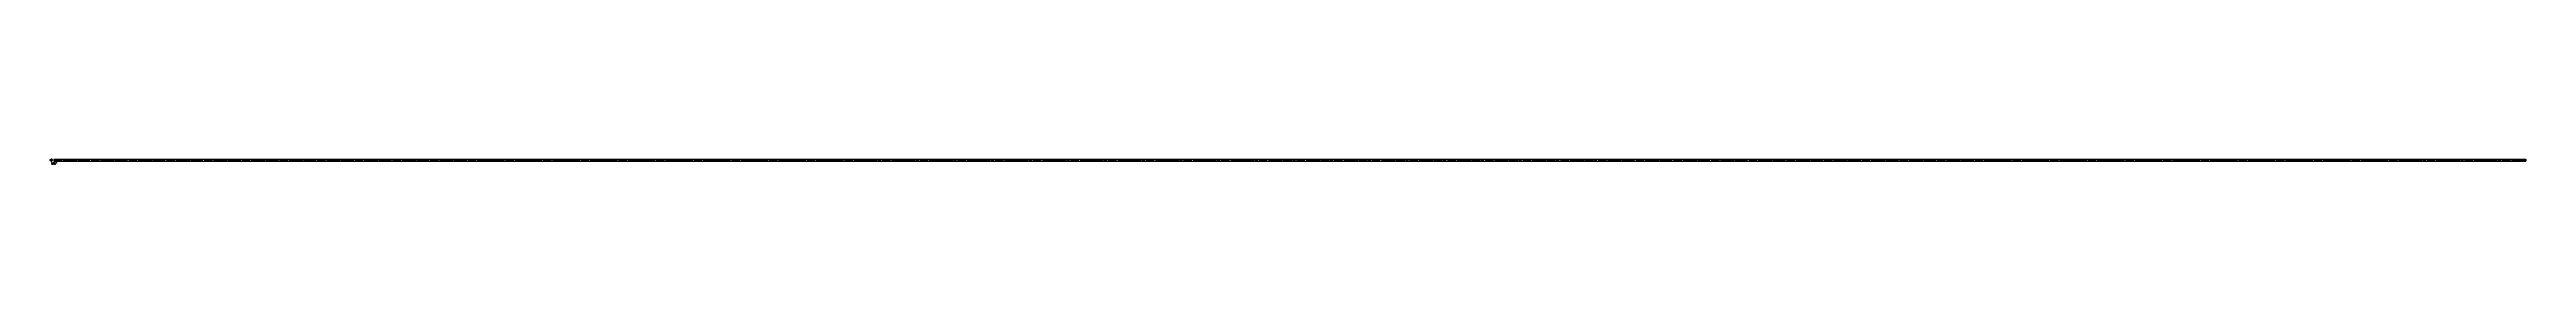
# Model space of a CAD drawing. Extents: x -6 to 10013, y -17 to 6.
import ezdxf

# ---------------------------------------------------------------- set-up
doc = ezdxf.new("R2010")
doc.units = 0
doc.linetypes.add('CENTER', pattern=[50.8, 31.75, -6.35, 6.35, -6.35])
doc.linetypes.add('DASHED', pattern=[19.05, 12.7, -6.35])
doc.layers.get('0').update_dxf_attribs({"linetype": 'CONTINUOUS'})
doc.layers.add('CENTER', color=1, linetype='CENTER')
doc.styles.get("Standard").update_dxf_attribs({"font": 'txt.shx', "height": 3, "bigfont": 'bigfont.shx'})

msp = doc.modelspace()

# ---------------------------------------------------------------- linework, layer by layer
at = {"color": 7, "linetype": 'CONTINUOUS'}
for p, q in [((11, 4.5), (11, -4.5)), ((11, 4.5), (10011, 4.5)), ((10011, 4.5), (10011, -4.5)), ((11, -4.5), (10011, -4.5))]:
    msp.add_line(p, q, dxfattribs=at)
at = {"color": 3, "linetype": 'DASHED'}
for p, q in [((11, 3), (10011, 3)), ((11, -3), (10011, -3))]:
    msp.add_line(p, q, dxfattribs=at)
at = {"color": 7, "linetype": 'CONTINUOUS'}
for radius in [4.5, 3]:
    msp.add_circle((0, 0), radius, dxfattribs=at)
at = {"layer": 'CENTER', "color": 1, "linetype": 'CENTER'}
for p, q in [((6.5, 0), (-6.5, 0)), ((1, 6.5), (1, -6.5)), ((9, 0), (10013, 0))]:
    msp.add_line(p, q, dxfattribs=at)

# ---------------------------------------------------------------- texts
at = {"color": 7, "linetype": 'CONTINUOUS'}
for s, p in [('PUJTF9-10', (1, -12)), ('PUJTF09', (1, -17))]:
    msp.add_text(s, height=3, dxfattribs=at).set_placement(p)

doc.saveas('drawing.dxf')
